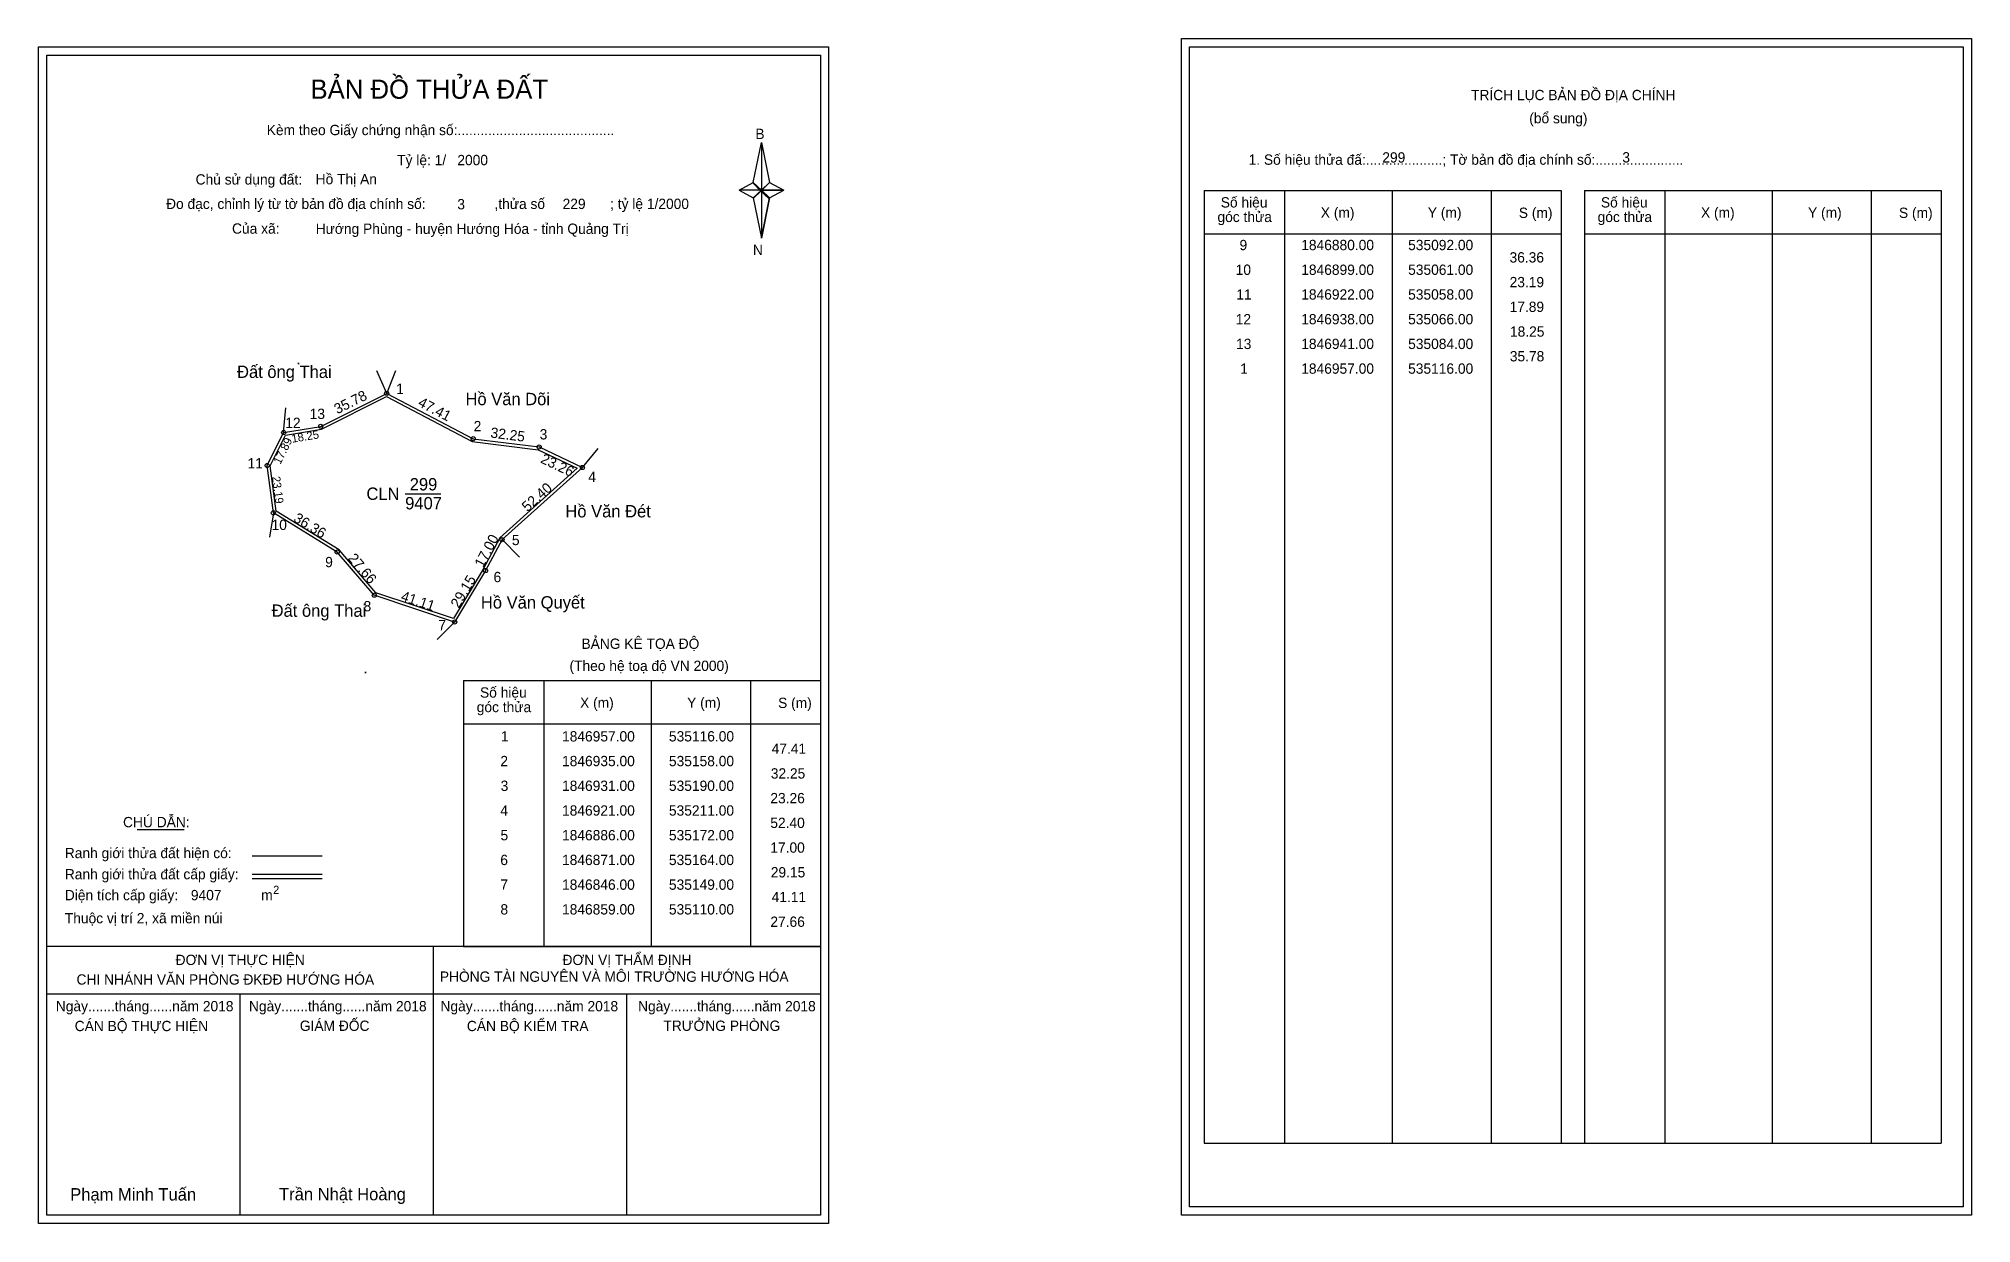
# Model space of a CAD drawing. Extents: x 534947 to 535885, y 1846554 to 1847129.
import ezdxf

# ---------------------------------------------------------------- set-up
doc = ezdxf.new("R2010")
doc.units = 0
for name, color, linetype in [('Level 1', 7, 'Continuous'), ('Level 10', 7, 'Continuous'), ('Level 11', 7, 'Continuous'), ('Level 13', 7, 'Continuous'), ('Level 27', 7, 'Continuous'), ('Level 3', 7, 'Continuous'), ('Level 36', 7, 'Continuous'), ('Level 49', 7, 'Continuous'), ('Level 53', 7, 'Continuous'), ('Level 55', 7, 'Continuous'), ('Level 6', 7, 'Continuous'), ('Level 60', 7, 'Continuous'), ('Level 63', 7, 'Continuous'), ('Level 9', 7, 'Continuous')]:
    doc.layers.add(name, color=color, linetype=linetype)

msp = doc.modelspace()

# ---------------------------------------------------------------- linework, layer by layer
at = {"layer": 'Level 1'}
for p, q in [((535505.74, 1847125.23), (535505.74, 1847125.23)), ((534951.09, 1847121.23), (534951.09, 1847121.23)), ((535293.94, 1847059.46), (535297.87, 1847078.74)), ((535297.87, 1847078.74), (535297.87, 1847055.69)), ((535297.87, 1847078.74), (535301.81, 1847059.46)), ((535287.05, 1847055.69), (535293.94, 1847059.46)), ((535293.94, 1847059.46), (535297.87, 1847055.69)), ((535301.81, 1847059.46), (535297.87, 1847055.69)), ((535297.58, 1847055.26), (535293.94, 1847059.02)), ((535297.87, 1847055.69), (535293.94, 1847052.01)), ((535297.58, 1847055.26), (535293.94, 1847051.57)), ((535293.94, 1847051.57), (535297.58, 1847055.26)), ((535293.94, 1847052.01), (535297.87, 1847032.29)), ((535301.51, 1847059.02), (535297.58, 1847055.26)), ((535297.58, 1847055.26), (535301.51, 1847059.02)), ((535301.51, 1847051.57), (535297.58, 1847055.26)), ((535297.87, 1847055.69), (535297.87, 1847032.29)), ((535297.87, 1847055.69), (535308.69, 1847055.69)), ((535297.87, 1847055.69), (535301.81, 1847052.01)), ((535301.81, 1847052.01), (535297.87, 1847032.29)), ((535301.81, 1847052.01), (535308.69, 1847055.69)), ((535512.8, 1847055.52), (535686.01, 1847055.52)), ((535551.98, 1846592.99), (535551.98, 1847055.52)), ((535604.13, 1846592.99), (535604.13, 1847055.52)), ((535652.07, 1847055.52), (535652.07, 1846592.99)), ((535686.01, 1847055.52), (535686.01, 1846592.99)), ((535697.32, 1847055.52), (535870.52, 1847055.52)), ((535736.5, 1846592.99), (535736.5, 1847055.52)), ((535788.64, 1846592.99), (535788.64, 1847055.52)), ((535836.59, 1847055.52), (535836.59, 1846592.99)), ((535870.52, 1847055.52), (535870.52, 1846592.99)), ((535512.8, 1847034.46), (535686.01, 1847034.46)), ((535697.32, 1847034.46), (535870.52, 1847034.46)), ((535153.28, 1846817.57), (535326.48, 1846817.57)), ((535192.46, 1846688.52), (535192.46, 1846817.57)), ((535244.6, 1846688.52), (535244.6, 1846817.57)), ((535292.55, 1846817.57), (535292.55, 1846688.52)), ((535153.28, 1846796.52), (535326.48, 1846796.52)), ((534994.93, 1846745.36), (535017.73, 1846745.36)), ((535050.66, 1846732.55), (535084.68, 1846732.55)), ((535050.66, 1846723.65), (535084.68, 1846723.65)), ((535050.66, 1846721.46), (535084.68, 1846721.46)), ((535164.75, 1846688.52), (534951.09, 1846688.52)), ((535326.48, 1846688.52), (535116.8, 1846688.52)), ((535138.79, 1846558.08), (535138.79, 1846688.52)), ((535153.28, 1846688.52), (535326.48, 1846688.52)), ((535326.49, 1846665.42), (534951.09, 1846665.42)), ((535044.94, 1846558.08), (535044.94, 1846665.42)), ((535232.64, 1846558.08), (535232.64, 1846665.42)), ((535512.8, 1846592.99), (535870.52, 1846592.99)), ((535326.48, 1846558.08), (535326.48, 1846558.08)), ((535881.14, 1846562.08), (535881.14, 1846562.08))]:
    msp.add_line(p, q, dxfattribs=at)
for points in [[(535293.94, 1847059.46), (535297.87, 1847078.74), (535297.87, 1847055.69)], [(535297.87, 1847055.69), (535301.81, 1847059.46), (535308.69, 1847055.69)], [(535287.05, 1847055.69), (535293.94, 1847052.01), (535297.87, 1847055.69)], [(535297.87, 1847055.69), (535297.87, 1847032.29), (535301.81, 1847052.01)]]:
    msp.add_lwpolyline(points, close=True, dxfattribs=at)
at = {"layer": 'Level 10'}
for points in [[(535211, 1846921), (535172, 1846886), (535164, 1846871), (535149, 1846846), (535110, 1846859), (535092, 1846880), (535061, 1846899), (535058, 1846922), (535066, 1846938), (535084, 1846941), (535116, 1846957), (535158, 1846935), (535190, 1846931)], [(535208.5, 1846920.64), (535170.88, 1846886.88), (535162.78, 1846871.69), (535148.38, 1846847.68), (535110.81, 1846860.21), (535092.92, 1846881.08), (535062.3, 1846899.84), (535059.44, 1846921.76), (535066.93, 1846936.74), (535084.44, 1846939.65), (535115.99, 1846955.43), (535157.57, 1846933.64), (535189.6, 1846929.64)]]:
    msp.add_lwpolyline(points, close=True, dxfattribs=at)
at = {"layer": 'Level 11'}
for centre in [(535116, 1846957), (535066, 1846938), (535084, 1846941), (535158, 1846935), (535190, 1846931), (535058, 1846922), (535211, 1846921), (535211, 1846921), (535061, 1846899), (535172, 1846886), (535092, 1846880), (535164, 1846871), (535110, 1846859), (535149, 1846846)]:
    msp.add_circle(centre, 1, dxfattribs=at)
at = {"layer": 'Level 27'}
for p, q in [((535116, 1846957), (535111.19, 1846967.99)), ((535116, 1846957), (535120.42, 1846968.16)), ((535066, 1846938), (535066.99, 1846949.96)), ((535211, 1846921), (535218.72, 1846930.19)), ((535061, 1846899), (535059.17, 1846887.14)), ((535172, 1846886), (535180.49, 1846877.51)), ((535149, 1846846), (535140.51, 1846837.51))]:
    msp.add_line(p, q, dxfattribs=at)
at = {"layer": 'Level 3'}
for p, q in [((535512.8, 1847055.52), (535512.8, 1846592.99)), ((535697.32, 1847055.52), (535697.32, 1846592.99)), ((535153.28, 1846817.57), (535153.28, 1846688.52))]:
    msp.add_line(p, q, dxfattribs=at)
at = {"layer": 'Level 63'}
for points in [[(534947.09, 1847125.23), (535330.49, 1847125.23), (535330.49, 1846554.08), (534947.09, 1846554.08)], [(535501.74, 1847129.23), (535885.14, 1847129.23), (535885.14, 1846558.08), (535501.74, 1846558.08)], [(535505.74, 1847125.23), (535881.14, 1847125.23), (535881.14, 1846562.08), (535505.74, 1846562.08)], [(534951.09, 1847121.23), (535326.49, 1847121.23), (535326.49, 1846558.08), (534951.09, 1846558.08)]]:
    msp.add_lwpolyline(points, close=True, dxfattribs=at)
at = {"layer": 'Level 9'}
msp.add_line((535124.97, 1846908.3), (535142.33, 1846908.3), dxfattribs=at)

# ---------------------------------------------------------------- texts
at = {"layer": 'Level 1'}
for s, height, p in [('BẢN ĐỒ THỬA ĐẤT', 9.3313, (535079.02, 1847100.04)), ('TRÍCH LỤC BẢN ĐỒ ĐỊA CHÍNH', 5, (535642.32, 1847099.35)), ('Kèm theo Giấy chứng nhận số:.........................................', 5, (535057.79, 1847082.38)), ('(bổ sung)', 5, (535670.57, 1847088.11)), ('B', 5, (535294.96, 1847080.5)), ('1. Số hiệu thửa đấ:....................; Tờ bản đồ địa chính số:.......................', 5, (535534.35, 1847067.99)), ('Chủ sử dụng đất:', 5, (535023.27, 1847058.39)), ('Đo đạc, chỉnh lý từ tờ bản đồ địa chính số:                  ,thửa số                 ; tỷ lệ 1/2000', 5, (535008.95, 1847046.53)), ('Số hiệu', 5, (535520.83, 1847047.25)), ('Số hiệu', 5, (535705.35, 1847047.25)), ('góc thửa', 5, (535519.25, 1847040.19)), ('X (m)', 5, (535569.4, 1847042.3)), ('Y (m)', 5, (535621.35, 1847042.3)), ('S (m)', 5, (535665.51, 1847042.2)), ('góc thửa', 5, (535703.76, 1847040.19)), ('X (m)', 5, (535753.91, 1847042.3)), ('Y (m)', 5, (535805.87, 1847042.3)), ('S (m)', 5, (535850.02, 1847042.2)), ('Của xã:', 5, (535040.95, 1847034.53)), ('N', 5, (535293.76, 1847024.16)), ('BẢNG KÊ TỌA ĐỘ', 5, (535210.55, 1846832.98)), ('(Theo hệ toạ độ VN 2000)', 5, (535204.74, 1846822.26)), ('góc thửa', 5, (535159.73, 1846802.25)), ('Số hiệu', 5, (535161.31, 1846809.31)), ('X (m)', 5, (535209.87, 1846804.36)), ('Y (m)', 5, (535261.83, 1846804.36)), ('S (m)', 5, (535305.98, 1846804.26)), ('CHÚ DẪN:', 5, (534988.05, 1846746.37)), ('Ranh giới thửa đất hiện có:', 5, (534959.79, 1846731.37)), ('Ranh giới thửa đất cấp giấy:', 5, (534959.79, 1846721.09)), ('Diện tích cấp giấy:', 5, (534959.79, 1846710.93)), ('m', 5, (535055.1, 1846710.97)), ('2', 4, (535060.89, 1846713.99)), ('Thuộc vị trí 2, xã miền núi', 5, (534959.79, 1846699.73)), ('ĐƠN VỊ THỰC HIỆN', 5, (535013.56, 1846679.49)), ('ĐƠN VỊ THẨM ĐỊNH', 5, (535201.36, 1846679.49)), ('CHI NHÁNH VĂN PHÒNG ĐKĐĐ HƯỚNG HÓA', 5, (534965.47, 1846669.97)), ('PHÒNG TÀI NGUYÊN VÀ MÔI TRƯỜNG HƯỚNG HÓA', 5, (535141.81, 1846671.35)), ('Ngày.......tháng......năm 2018', 5, (534955.42, 1846657.02)), ('Ngày.......tháng......năm 2018', 5, (535049.17, 1846657.02)), ('Ngày.......tháng......năm 2018', 5, (535142.12, 1846657.02)), ('Ngày.......tháng......năm 2018', 5, (535238.03, 1846657.02)), ('CÁN BỘ THỰC HIỆN', 5, (534964.59, 1846647.39)), ('GIÁM ĐỐC', 5, (535073.85, 1846647.51)), ('CÁN BỘ KIỂM TRA', 5, (535154.93, 1846647.39)), ('TRƯỞNG PHÒNG', 5, (535250.31, 1846647.51)), ('Phạm Minh Tuấn', 6, (534962.41, 1846565.16)), ('Trần Nhật Hoàng', 6, (535063.79, 1846565.26))]:
    msp.add_text(s, height=height, dxfattribs=at).set_placement(p)
at = {"layer": 'Level 11'}
msp.add_text('Tỷ lệ: 1/', height=5, dxfattribs=at).set_placement((535121.1, 1847067.75))
at = {"layer": 'Level 13'}
for s, p in [('CLN', (535106.18, 1846905.3)), ('299', (535127.19, 1846909.9)), ('9407', (535124.98, 1846900.7))]:
    msp.add_text(s, height=6, dxfattribs=at).set_placement(p)
at = {"layer": 'Level 36'}
for p in [(535072.1, 1846971.04), (535104.64, 1846821.04)]:
    msp.add_text('.', height=6, dxfattribs=at).set_placement(p)
at = {"layer": 'Level 49'}
for s, height, rotation, p in [('35.78', 5, 26.56505, (535092.04, 1846946.81)), ('47.41', 5, 332.35402, (535130.78, 1846951.06)), ('18.25', 4, 9.46232, (535070.18, 1846933.02)), ('32.25', 5, 352.87498, (535166.19, 1846935.59)), ('17.89', 4, 63.43495, (535064.39, 1846922.26)), ('23.26', 5, 334.53665, (535190.29, 1846923.55)), ('23.19', 4, 277.43141, (535060.33, 1846916.52)), ('52.40', 5, 41.90594, (535184.34, 1846899.23)), ('36.36', 5, 328.49573, (535070.37, 1846895.13)), ('17.00', 5, 61.92751, (535162.74, 1846872.04)), ('27.66', 5, 310.60129, (535096.9, 1846876.74)), ('29.15', 5, 59.03624, (535150.98, 1846852.41)), ('41.11', 5, 341.56505, (535122.55, 1846856.5))]:
    msp.add_text(s, height=height, rotation=rotation, dxfattribs=at).set_placement(p)
at = {"layer": 'Level 53'}
for s, p in [('9', (535529.95, 1847026.54)), ('1846880.00', (535559.89, 1847026.54)), ('535092.00', (535611.78, 1847026.54)), ('36.36', (535661, 1847020.54)), ('10', (535528.08, 1847014.54)), ('1846899.00', (535559.89, 1847014.54)), ('535061.00', (535611.78, 1847014.54)), ('23.19', (535661.04, 1847008.54)), ('11', (535528.4, 1847002.54)), ('1846922.00', (535559.89, 1847002.54)), ('535058.00', (535611.78, 1847002.54)), ('12', (535528.1, 1846990.54)), ('1846938.00', (535559.89, 1846990.54)), ('535066.00', (535611.78, 1846990.54)), ('17.89', (535661.04, 1846996.54)), ('18.25', (535661.21, 1846984.54)), ('13', (535528.26, 1846978.54)), ('1846941.00', (535559.89, 1846978.54)), ('535084.00', (535611.78, 1846978.54)), ('35.78', (535661.14, 1846972.54)), ('1', (535530.25, 1846966.54)), ('1846957.00', (535559.89, 1846966.54)), ('535116.00', (535611.78, 1846966.54)), ('1', (535171.48, 1846788.02)), ('1846957.00', (535201.12, 1846788.02)), ('535116.00', (535253, 1846788.02)), ('2', (535171.18, 1846776.02)), ('1846935.00', (535201.12, 1846776.02)), ('535158.00', (535253, 1846776.02)), ('47.41', (535302.86, 1846782.02)), ('3', (535171.33, 1846764.02)), ('1846931.00', (535201.12, 1846764.02)), ('535190.00', (535253, 1846764.02)), ('32.25', (535302.44, 1846770.02)), ('23.26', (535302.23, 1846758.02)), ('4', (535171.15, 1846752.02)), ('1846921.00', (535201.12, 1846752.02)), ('535211.00', (535253, 1846752.02)), ('52.40', (535302.21, 1846746.02)), ('5', (535171.27, 1846740.02)), ('1846886.00', (535201.12, 1846740.02)), ('535172.00', (535253, 1846740.02)), ('6', (535171.16, 1846728.02)), ('1846871.00', (535201.12, 1846728.02)), ('535164.00', (535253, 1846728.02)), ('17.00', (535302.21, 1846734.02)), ('29.15', (535302.44, 1846722.02)), ('7', (535171.19, 1846716.02)), ('1846846.00', (535201.12, 1846716.02)), ('535149.00', (535253, 1846716.02)), ('41.11', (535302.86, 1846710.02)), ('8', (535171.23, 1846704.02)), ('1846859.00', (535201.12, 1846704.02)), ('535110.00', (535253, 1846704.02)), ('27.66', (535302.23, 1846698.02))]:
    msp.add_text(s, height=5, dxfattribs=at).set_placement(p)
at = {"layer": 'Level 55'}
for s, height, p in [('298', 0.22, (535115.77, 1846956.78)), ('1', 0.8, (535115.78, 1846957)), ('0', 0.22, (535115.92, 1846956.78)), ('0', 0.22, (535115.92, 1846956.78)), ('12', 0.8, (535065.43, 1846938)), ('0', 0.22, (535065.92, 1846937.78)), ('0', 0.22, (535065.92, 1846937.78)), ('13', 0.8, (535083.46, 1846941)), ('0', 0.22, (535083.92, 1846940.78)), ('0', 0.22, (535083.92, 1846940.78)), ('2', 0.8, (535157.73, 1846935)), ('298', 0.22, (535157.77, 1846934.78)), ('298', 0.22, (535189.77, 1846930.78)), ('3', 0.8, (535189.75, 1846931)), ('11', 0.8, (535057.48, 1846922)), ('4', 0.8, (535210.72, 1846921)), ('300', 0.22, (535210.76, 1846920.78)), ('298', 0.22, (535210.77, 1846920.78)), ('10', 0.8, (535060.43, 1846899)), ('0', 0.22, (535060.92, 1846898.78)), ('0', 0.22, (535060.92, 1846898.78)), ('300', 0.22, (535171.76, 1846885.78)), ('5', 0.8, (535171.74, 1846886)), ('301', 0.22, (535171.78, 1846885.78)), ('9', 0.8, (535091.73, 1846880)), ('0', 0.22, (535091.92, 1846879.78)), ('0', 0.22, (535091.92, 1846879.78)), ('6', 0.8, (535163.73, 1846871)), ('301', 0.22, (535163.78, 1846870.78)), ('8', 0.8, (535109.74, 1846859)), ('0', 0.22, (535109.92, 1846858.78)), ('0', 0.22, (535109.92, 1846858.78)), ('7', 0.8, (535148.73, 1846846)), ('301', 0.22, (535148.78, 1846845.78)), ('0', 0.22, (535148.92, 1846845.78)), ('0', 0.22, (535148.92, 1846845.78))]:
    msp.add_text(s, height=height, dxfattribs=at).set_placement(p)
at = {"layer": 'Level 6'}
for s, p in [('2000', (535150.3, 1847067.79)), ('299', (535599.25, 1847069.07)), ('3', (535715.74, 1847069.11)), ('Hồ Thị An', (535081.54, 1847058.53)), ('3', (535150.29, 1847046.35)), ('229', (535201.4, 1847046.51)), ('Hướng Phùng - huyện Hướng Hóa - tỉnh Quảng Trị', (535081.56, 1847034.45)), ('9407', (535020.97, 1846710.94))]:
    msp.add_text(s, height=5, dxfattribs=at).set_placement(p)
at = {"layer": 'Level 60'}
for s, p in [('Đất ông Thai', (535043.38, 1846964.51)), ('Hồ Văn Dõi', (535154.26, 1846951.28)), ('Hồ Văn Đét', (535202.74, 1846896.81)), ('Đất ông Thai', (535060.17, 1846848.54)), ('Hồ Văn Quyết', (535161.74, 1846852.56))]:
    msp.add_text(s, height=6, dxfattribs=at).set_placement(p)
at = {"layer": 'Level 9'}
for s, p in [('1', (535120.61, 1846956.73)), ('13', (535078.63, 1846944.59)), ('12', (535066.79, 1846940.21)), ('2', (535158.22, 1846938.61)), ('3', (535190.26, 1846934.64)), ('11', (535048.45, 1846920.56)), ('4', (535213.88, 1846914.05)), ('10', (535060.13, 1846890.69)), ('5', (535176.79, 1846883.33)), ('9', (535086.16, 1846872.63)), ('6', (535167.86, 1846865.35)), ('8', (535104.79, 1846851.19)), ('7', (535141.09, 1846842.03))]:
    msp.add_text(s, height=5, dxfattribs=at).set_placement(p)

doc.saveas('drawing.dxf')
